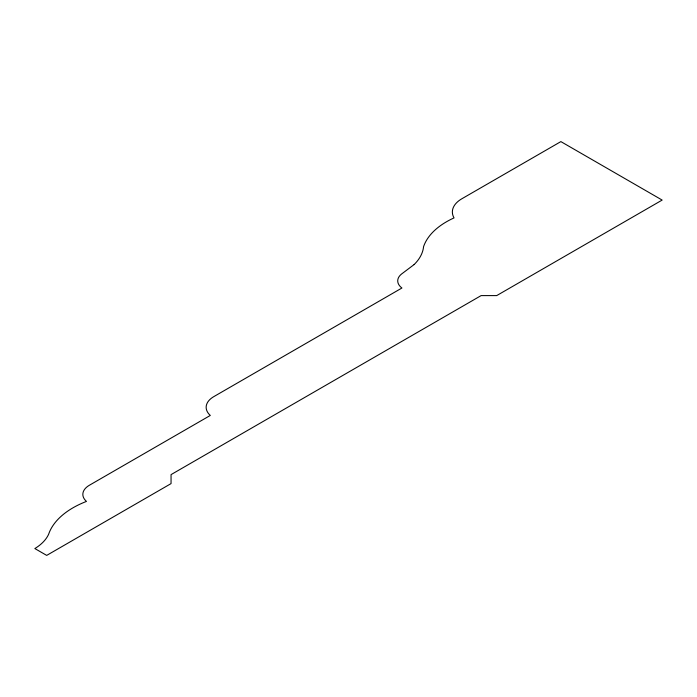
<?xml version="1.0" encoding="UTF-8"?>
<svg xmlns="http://www.w3.org/2000/svg" width="697" height="697" viewBox="0 0 697 697"><rect width="100%" height="100%" fill="white"/><g stroke="black" fill="none" stroke-linecap="round" stroke-linejoin="round"><path stroke-width="1.05" d="M414.105 264.572L401.42 274.121A20.335 11.744 0 0 0 401.916 288.018L214.118 396.445A26.146 15.099 0 0 0 210.294 415.447L89.233 485.339A22.33 12.895 0 0 0 86.463 501.413A88.894 51.325 0 0 0 48.633 534.242A56.884 32.846 0 0 1 34.85 548.556L46.699 555.396L171.053 483.605L171.053 474.613L481.122 295.598L496.7 295.598L662.15 200.074L560.876 141.604L461.85 198.767A32.384 18.697 0 0 0 454.035 217.908A83.692 48.32 0 0 0 423.567 246.668A68.881 39.773 0 0 1 414.105 264.572"/></g></svg>
